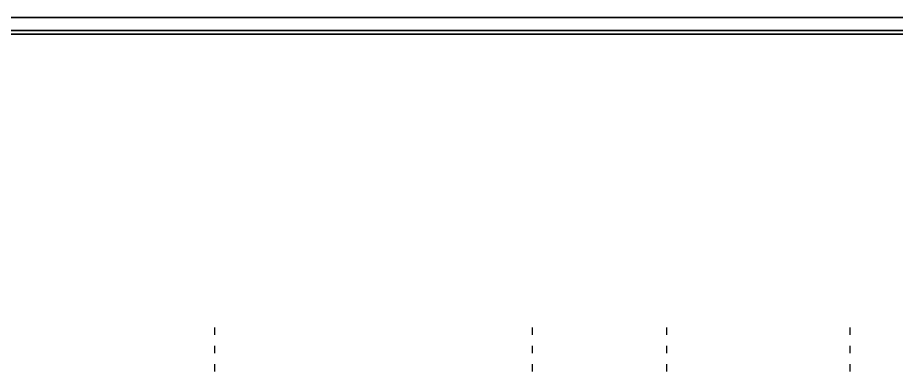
# Model space of a CAD drawing. Header units: millimetres. Extents: x -3207095 to 15275363, y 3702017 to 4798027.
# Drawn here: x 692986 to 694425, y 4472568 to 4473145 of the extents above; entities that cross this region are included whole.
import ezdxf

# ---------------------------------------------------------------- set-up
doc = ezdxf.new("R2010")
doc.units = ezdxf.units.MM
doc.linetypes.add('ACAD_ISO03W100', pattern=[30, 12, -18])
doc.linetypes.add('DUZ', pattern=[500, 500])
doc.layers.get('0').update_dxf_attribs({"color": 1, "linetype": 'DUZ'})
doc.layers.add('DUVAR', color=7, linetype='Continuous', lineweight=35)

msp = doc.modelspace()

# ---------------------------------------------------------------- linework, layer by layer
at = {"color": 232, "linetype": 'ACAD_ISO03W100'}
for p, q in [((693308.4, 4472637.8), (693308.4, 4469507.8)), ((693828.4, 4472637.8), (693828.4, 4469507.8)), ((694048.4, 4472637.8), (694048.4, 4469507.8)), ((694348.4, 4472637.8), (694348.4, 4469507.8))]:
    msp.add_line(p, q, dxfattribs=at)
at = {"layer": 'DUVAR'}
for points in [[(691547.6, 4473145.3), (698747.6, 4473145.3), (698747.6, 4468345.3), (691547.6, 4468345.3)], [(691568.6, 4473124.3), (698726.6, 4473124.3), (698726.6, 4468366.3), (691568.6, 4468366.3)], [(691574.9, 4473118), (698720.3, 4473118), (698720.3, 4468372.6), (691574.9, 4468372.6)]]:
    msp.add_lwpolyline(points, close=True, dxfattribs=at)

doc.saveas('drawing.dxf')
